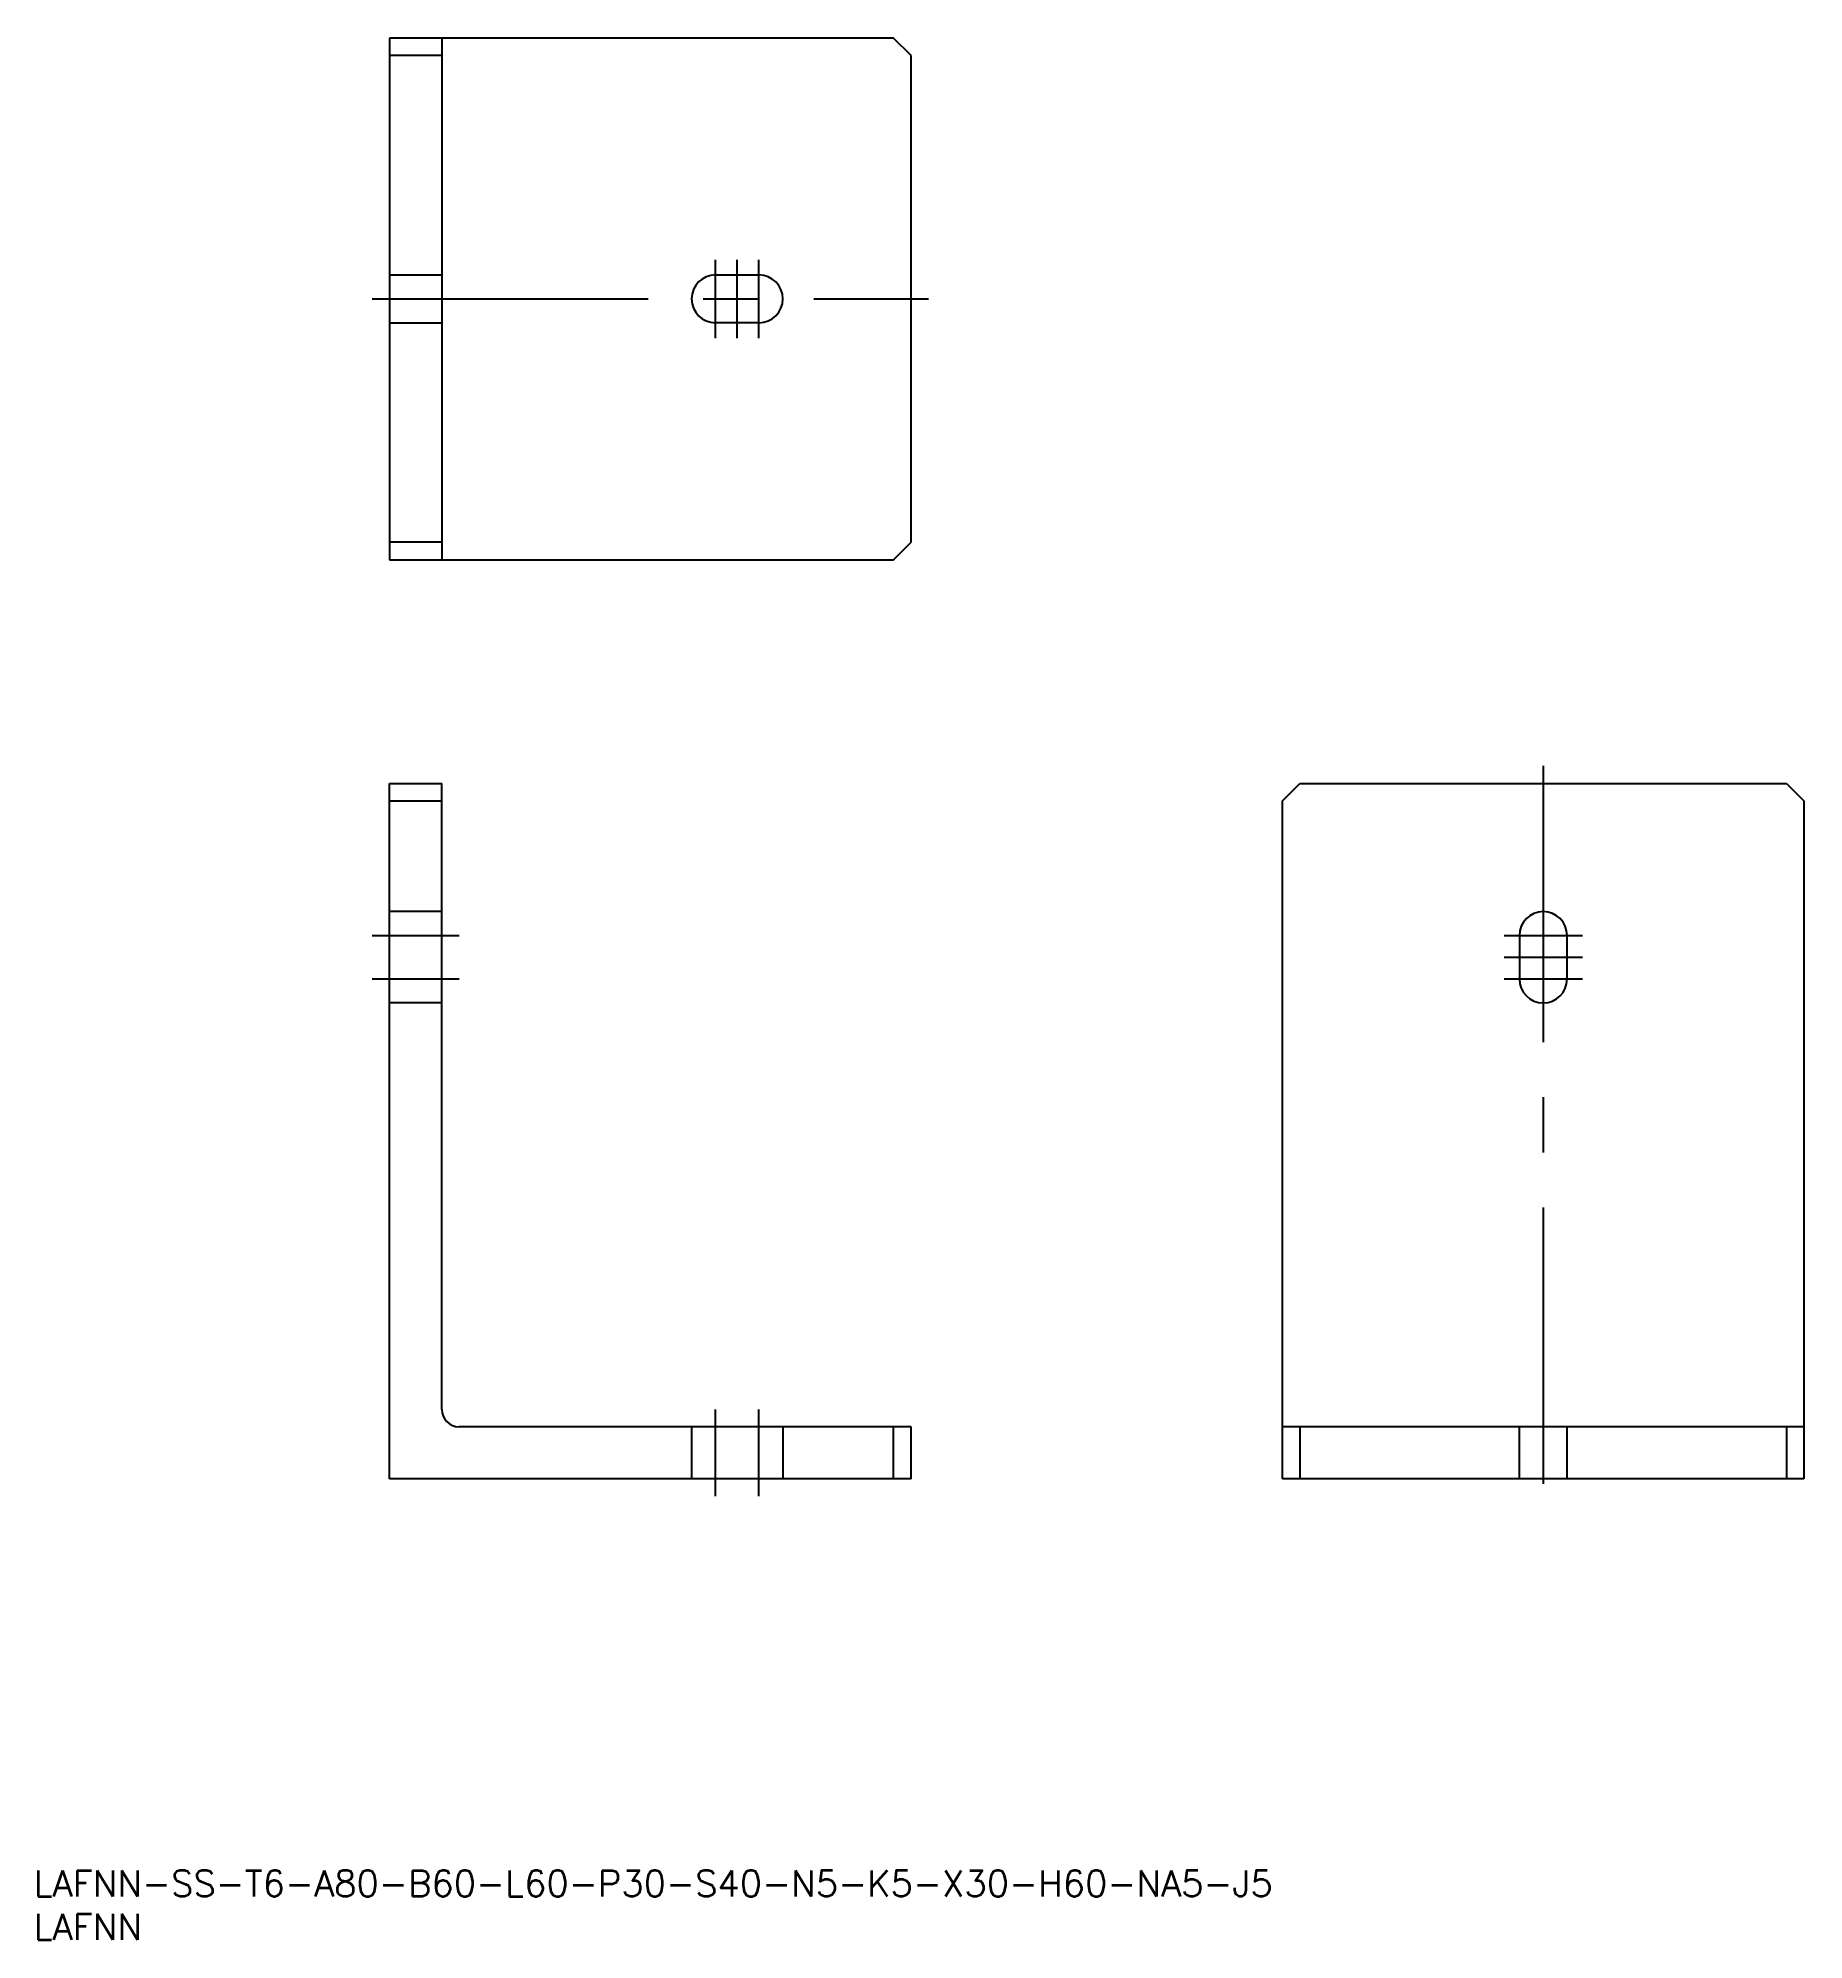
# Model space of a CAD drawing. Extents: x 1 to 204, y 0 to 219.
import ezdxf

# ---------------------------------------------------------------- set-up
doc = ezdxf.new("R2010")
doc.units = 0
doc.linetypes.add('CENTER', pattern=[50.8, 31.75, -6.35, 6.35, -6.35])
doc.linetypes.add('DASHED', pattern=[19.05, 12.7, -6.35])
doc.layers.get('0').update_dxf_attribs({"linetype": 'CONTINUOUS'})
doc.layers.add('CENTER', color=1, linetype='CENTER')
doc.styles.get("Standard").update_dxf_attribs({"font": 'txt.shx', "height": 3, "bigfont": 'bigfont.shx'})

# ---------------------------------------------------------------- blocks, each defined once
blk = doc.blocks.new('*U1')
at = {"color": 7, "linetype": 'CONTINUOUS'}
blk.add_text('LAFNN-SS-T6-A80-B60-L60-P30-S40-N5-K5-X30-H60-NA5-J5', height=3, dxfattribs=at).set_placement((0, 5))
blk = doc.blocks.new('*U2')
at = {"color": 7, "linetype": 'CONTINUOUS'}
blk.add_text('LAFNN', height=3, dxfattribs=at).set_placement((0, 0))

msp = doc.modelspace()

# ---------------------------------------------------------------- linework, layer by layer
at = {"color": 7, "linetype": 'CONTINUOUS'}
for p, q in [((98.964051, 218.746454), (40.964051, 218.746454)), ((40.964051, 218.746454), (40.964051, 158.746454)), ((46.964051, 218.746454), (46.964051, 158.746454)), ((100.964051, 216.746454), (98.964051, 218.746454)), ((46.964051, 216.746454), (40.964051, 216.746454)), ((100.964051, 160.746454), (100.964051, 216.746454)), ((78.464051, 191.496454), (83.464051, 191.496454)), ((83.464051, 185.996454), (78.464051, 185.996454)), ((46.964051, 160.746454), (40.964051, 160.746454)), ((98.964051, 158.746454), (100.964051, 160.746454)), ((40.964051, 158.746454), (98.964051, 158.746454)), ((40.964051, 53.026256), (40.964051, 133.026256)), ((40.964051, 133.026256), (46.964051, 133.026256)), ((46.964051, 61.026256), (46.964051, 133.026256)), ((143.706571, 131.026256), (145.706571, 133.026256)), ((145.706571, 133.026256), (201.706571, 133.026256)), ((201.706571, 133.026256), (203.706571, 131.026256)), ((40.964051, 131.026256), (46.964051, 131.026256)), ((143.706571, 53.026256), (143.706571, 131.026256)), ((203.706571, 131.026256), (203.706571, 53.026256)), ((170.956571, 115.526256), (170.956571, 110.526256)), ((176.456571, 110.526256), (176.456571, 115.526256)), ((100.964051, 59.026256), (48.964051, 59.026256)), ((98.964051, 53.026256), (98.964051, 59.026256)), ((100.964051, 53.026256), (100.964051, 59.026256)), ((203.706571, 59.026256), (143.706571, 59.026256)), ((145.706571, 59.026256), (145.706571, 53.026256)), ((201.706571, 59.026256), (201.706571, 53.026256)), ((100.964051, 53.026256), (40.964051, 53.026256)), ((203.706571, 53.026256), (143.706571, 53.026256))]:
    msp.add_line(p, q, dxfattribs=at)
at = {"color": 3, "linetype": 'DASHED'}
for p, q in [((40.964051, 191.496454), (46.964051, 191.496454)), ((40.964051, 185.996454), (46.964051, 185.996454)), ((46.964051, 118.276256), (40.964051, 118.276256)), ((46.964051, 107.776256), (40.964051, 107.776256)), ((75.714051, 59.026256), (75.714051, 53.026256)), ((86.214051, 59.026256), (86.214051, 53.026256)), ((170.956571, 53.026256), (170.956571, 59.026256)), ((176.456571, 53.026256), (176.456571, 59.026256))]:
    msp.add_line(p, q, dxfattribs=at)
at = {"color": 7, "linetype": 'CONTINUOUS'}
for centre, radius, start, end in [((78.464051, 188.746454), 2.75, 90, 270), ((83.464051, 188.746454), 2.75, 270, 90), ((173.706571, 115.526256), 2.75, 0, 180), ((173.706571, 110.526256), 2.75, 180, 0), ((48.964051, 61.026256), 2, 180, 270)]:
    msp.add_arc(centre, radius, start, end, dxfattribs=at)
at = {"layer": 'CENTER', "color": 1, "linetype": 'CENTER'}
for p, q in [((78.464051, 184.246454), (78.464051, 193.246454)), ((80.964051, 184.246454), (80.964051, 193.246454)), ((83.464051, 184.246454), (83.464051, 193.246454)), ((38.964051, 188.746454), (102.964051, 188.746454)), ((173.706571, 135.026256), (173.706571, 51.026256)), ((38.964051, 115.526256), (48.964051, 115.526256)), ((169.206571, 115.526256), (178.206571, 115.526256)), ((169.206571, 113.026256), (178.206571, 113.026256)), ((38.964051, 110.526256), (48.964051, 110.526256)), ((169.206571, 110.526256), (178.206571, 110.526256)), ((78.464051, 51.026256), (78.464051, 61.026256)), ((83.464051, 51.026256), (83.464051, 61.026256))]:
    msp.add_line(p, q, dxfattribs=at)

# ---------------------------------------------------------------- block references
at = {"color": 7, "linetype": 'CONTINUOUS'}
for name in ['*U1', '*U2']:
    msp.add_blockref(name, (0, 0), dxfattribs=at)

doc.saveas('drawing.dxf')
